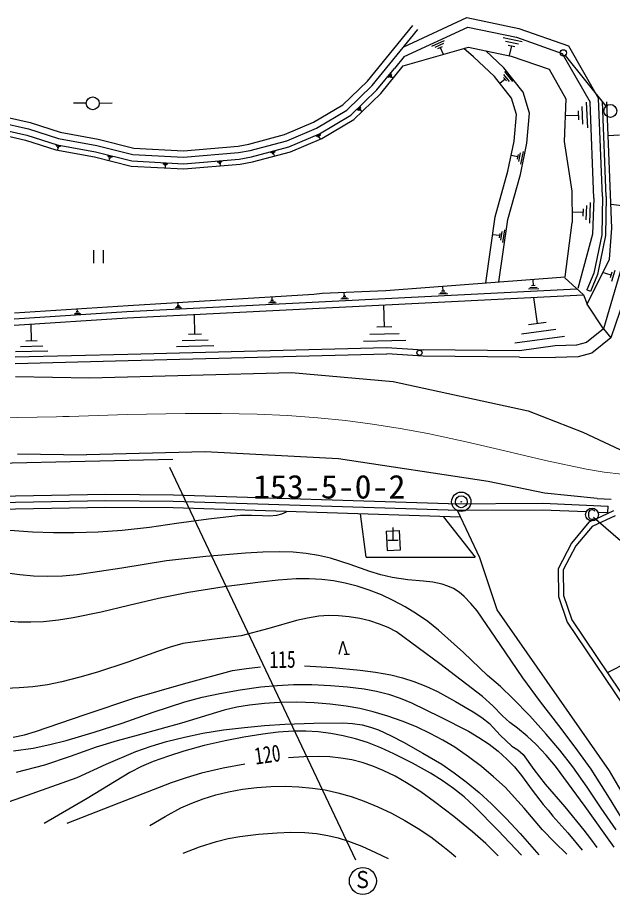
# Model space of a CAD drawing. Units: millimetres, scale not verified. Extents: x 40000 to 680000, y 20000 to 380000.
# Drawn here: x 272467 to 318470, y 248084 to 315907 of the extents above; entities that cross this region are included whole.
import ezdxf
from ezdxf.enums import TextEntityAlignment as Align

# ---------------------------------------------------------------- set-up
doc = ezdxf.new("R2010")
doc.units = ezdxf.units.MM
doc.header["$LTSCALE"] = 1000
doc.linetypes.add('CHAIN', pattern=[18.5, 12, -1.5, 3.5, -1.5])
for name, color, linetype, lineweight in [('M-BGD', 7, 'Continuous', 25), ('M-BMK', 2, 'CHAIN', 13), ('M-BMK-SRVR', 3, 'Continuous', 25), ('M-STR-STRC', 7, 'Continuous', 25)]:
    doc.layers.add(name, color=color, linetype=linetype, lineweight=lineweight)
doc.styles.add('ＭＳ ゴシック', font='')
doc.styles.get('ＭＳ ゴシック').set_extended_font_data('MS Gothic')

# ---------------------------------------------------------------- blocks, each defined once
blk = doc.blocks.new('BUHIN114')
at = {"color": 7, "linetype": 'Continuous', "lineweight": 25}
for p, q in [((-353, -84), (45, 360)), ((58, 224), (-218, -83)), ((-79, -70), (61, 86)), ((-9, 8), (223, -200))]:
    blk.add_line(p, q, dxfattribs=at)
blk = doc.blocks.new('BUHIN220')
at = {"color": 7, "linetype": 'Continuous', "lineweight": 25}
for p, q in [((-624, 81), (85, -624)), ((626, -79), (-83, 626))]:
    blk.add_line(p, q, dxfattribs=at)
blk = doc.blocks.new('BUHIN223')
at = {"color": 7, "linetype": 'Continuous', "lineweight": 25}
blk.add_circle((0, 0), 498, dxfattribs=at)
blk = doc.blocks.new('BUHIN224')
at = {"color": 7, "linetype": 'Continuous', "lineweight": 25}
blk.add_circle((0, 0), 249, dxfattribs=at)
blk = doc.blocks.new('BUHIN228')
at = {"color": 7, "linetype": 'Continuous', "lineweight": 25}
blk.add_line((-422, 282), (-704, -2), dxfattribs=at)
blk.add_lwpolyline([(-138, 567), (355, -353), (-568, 134)], dxfattribs=at)
blk = doc.blocks.new('BUHIN231')
at = {"color": 3, "linetype": 'Continuous', "lineweight": 25}
for radius in [746, 458, 22.5]:
    blk.add_circle((0, 0), radius, dxfattribs=at)

msp = doc.modelspace()

# ---------------------------------------------------------------- linework, layer by layer
at = {"layer": 'M-BGD'}
for p, q in [((302337, 313647), (307209, 315907)), ((307209, 315907), (311232, 315054)), ((299520, 310981), (303032, 315291)), ((299889, 310641), (303419, 314976)), ((302363, 312887), (307292, 315174)), ((307292, 315174), (311043, 314378)), ((311232, 315054), (315070, 313707)), ((304493, 313680), (305486, 314141)), ((310024, 314357), (311484, 314047)), ((311204, 313850), (310195, 314064)), ((311043, 314378), (314591, 313133)), ((302294, 312169), (307348, 313628)), ((305409, 313902), (304723, 313584)), ((304966, 313505), (305315, 313667)), ((305140, 313586), (305381, 313067)), ((307734, 312876), (306968, 313519)), ((307348, 313628), (310637, 312931)), ((310075, 312026), (308687, 313344)), ((310396, 313780), (310909, 313671)), ((310652, 313725), (310491, 312962)), ((315070, 313707), (317390, 309634)), ((302363, 312887), (301619, 311974)), ((309336, 311354), (307734, 312876)), ((310637, 312931), (313564, 311904)), ((314591, 313133), (316743, 309355)), ((317978, 309060), (314828, 312978)), ((300553, 310031), (302294, 312169)), ((311560, 310138), (310075, 312026)), ((300258, 310303), (301619, 311974)), ((301131, 311277), (301383, 311586)), ((301395, 311495), (301222, 311282)), ((301314, 311295), (301402, 311403)), ((301358, 311349), (301519, 311218)), ((310659, 309672), (309336, 311354)), ((310500, 310967), (310075, 311507)), ((310113, 311731), (310728, 310948)), ((313564, 311904), (314862, 309617)), ((297620, 309147), (299520, 310981)), ((297926, 308747), (299889, 310641)), ((310165, 311139), (309756, 310817)), ((310056, 311276), (310273, 311001)), ((298231, 308347), (300258, 310303)), ((298475, 308026), (300553, 310031)), ((312046, 308504), (311560, 310138)), ((277784, 309275), (276784, 309285)), ((278784, 309281), (279784, 309303)), ((311037, 308401), (310659, 309672)), ((314862, 309617), (314748, 306317)), ((316449, 309355), (316529, 307367)), ((317040, 301939), (316743, 309355)), ((317692, 302072), (317390, 309634)), ((317992, 302067), (317699, 309393)), ((318434, 299612), (318042, 309394)), ((295362, 307805), (297620, 309147)), ((295588, 307357), (297926, 308747)), ((298719, 308731), (299005, 309008)), ((299007, 308917), (298810, 308726)), ((298902, 308727), (299003, 308825)), ((298953, 308776), (299097, 308626)), ((315825, 308685), (315853, 307985)), ((316181, 307663), (316126, 309037)), ((271026, 308325), (273446, 307787)), ((295814, 306910), (298231, 308347)), ((295995, 306552), (298475, 308026)), ((310860, 306342), (311037, 308401)), ((311848, 306200), (312046, 308504)), ((315839, 308335), (314800, 308293)), ((270983, 307310), (273184, 306821)), ((271004, 307818), (273315, 307304)), ((273315, 307304), (275642, 306556)), ((273446, 307787), (275764, 307042)), ((293116, 306857), (295362, 307805)), ((293279, 306383), (295588, 307357)), ((270966, 306904), (273079, 306434)), ((273184, 306821), (275519, 306070)), ((275764, 307042), (278707, 306497)), ((290359, 306113), (293116, 306857)), ((293442, 305909), (295814, 306910)), ((295546, 306730), (295913, 306884)), ((295882, 306799), (295628, 306692)), ((295715, 306660), (295844, 306715)), ((295780, 306687), (295861, 306496)), ((319008, 306800), (318125, 306759)), ((273079, 306434), (275421, 305681)), ((275418, 306026), (275809, 305953)), ((275736, 305899), (275466, 305949)), ((275519, 306070), (278494, 305519)), ((275642, 306556), (278601, 306008)), ((278601, 306008), (281383, 305313)), ((278707, 306497), (281458, 305810)), ((285292, 305598), (289520, 305955)), ((289520, 305955), (290359, 306113)), ((290457, 305622), (293279, 306383)), ((290555, 305130), (293442, 305909)), ((293572, 305530), (295995, 306552)), ((310387, 304013), (310860, 306342)), ((311357, 303780), (311848, 306200)), ((314748, 306317), (315338, 302485)), ((275421, 305681), (278409, 305128)), ((275521, 305875), (275659, 305849)), ((275590, 305862), (275552, 305657)), ((278494, 305519), (281308, 304817)), ((279425, 305223), (279811, 305127)), ((281383, 305313), (285300, 305097)), ((281458, 305810), (285292, 305598)), ((285300, 305097), (289562, 305457)), ((289562, 305457), (290457, 305622)), ((290643, 304740), (293572, 305530)), ((292023, 305462), (292407, 305566)), ((292365, 305485), (292099, 305413)), ((292181, 305370), (292317, 305407)), ((292249, 305388), (292303, 305188)), ((311143, 305131), (310633, 305234)), ((311178, 305302), (311108, 304959)), ((311229, 304764), (311366, 305437)), ((311560, 305553), (311362, 304578)), ((278409, 305128), (281248, 304419)), ((279734, 305077), (279468, 305143)), ((279518, 305066), (279654, 305032)), ((279586, 305049), (279536, 304847)), ((281308, 304817), (285307, 304596)), ((283702, 304622), (284100, 304600)), ((284034, 304537), (283760, 304552)), ((285307, 304596), (289605, 304959)), ((285313, 304195), (289676, 304565)), ((287900, 304753), (288297, 304786)), ((288240, 304714), (287966, 304691)), ((288039, 304634), (288179, 304646)), ((288109, 304640), (288127, 304433)), ((289605, 304959), (290555, 305130)), ((289676, 304565), (290643, 304740)), ((281248, 304419), (285313, 304195)), ((283824, 304485), (283964, 304478)), ((283894, 304481), (283882, 304274)), ((309411, 300499), (310387, 304013)), ((310389, 300294), (311357, 303780)), ((315338, 302485), (315349, 300060)), ((317040, 301939), (316920, 299144)), ((317692, 302072), (317644, 299090)), ((317992, 302067), (317943, 299057)), ((316428, 300264), (316476, 301363)), ((316754, 301595), (316686, 300005)), ((319393, 301326), (318359, 301441)), ((308677, 295389), (309411, 300499)), ((316200, 300822), (315369, 300858)), ((316212, 301102), (316188, 300543)), ((309695, 295467), (310389, 300294)), ((314816, 295861), (315349, 300060)), ((309725, 299037), (309210, 299111)), ((309750, 299210), (309700, 298864)), ((309832, 298676), (309930, 299356)), ((310117, 299483), (309976, 298498)), ((316920, 299144), (315782, 294939)), ((318241, 297229), (318434, 299612)), ((321129, 299344), (318336, 291139)), ((317644, 299090), (317018, 296125)), ((317943, 299057), (317306, 296037)), ((319614, 298082), (317765, 291835)), ((316502, 293738), (318241, 297229)), ((300948, 294794), (314816, 295861)), ((314783, 295782), (316219, 294461)), ((317018, 296125), (316500, 294836)), ((317306, 296037), (316778, 294724)), ((318357, 295994), (317709, 296186)), ((318422, 296212), (318292, 295776)), ((318427, 295509), (318681, 296366)), ((305377, 294748), (305358, 295111)), ((312092, 295032), (312641, 295060)), ((312499, 295179), (312220, 295164)), ((312359, 295172), (312338, 295587)), ((281023, 293629), (295390, 294525)), ((295390, 294525), (296017, 294584)), ((296017, 294584), (300948, 294794)), ((300903, 294187), (315703, 294935)), ((300916, 293687), (316219, 294461)), ((305736, 294538), (305040, 294503)), ((305143, 294625), (305623, 294650)), ((305499, 294754), (305254, 294741)), ((312770, 294932), (311975, 294892)), ((316219, 294461), (316502, 293738)), ((316778, 294724), (316500, 294836)), ((280922, 293176), (300903, 294187)), ((280935, 292676), (300916, 293687)), ((284891, 293616), (284878, 293875)), ((300830, 291966), (300786, 293682)), ((312664, 292235), (312388, 294245)), ((317765, 291835), (316502, 293738)), ((272200, 292603), (280922, 293176)), ((272221, 293066), (281023, 293629)), ((277352, 292995), (276856, 292963)), ((276928, 293051), (277271, 293074)), ((277181, 293147), (277006, 293135)), ((277094, 293141), (277076, 293400)), ((285147, 293466), (284651, 293441)), ((284724, 293529), (285067, 293546)), ((284978, 293620), (284803, 293611)), ((272212, 292103), (280935, 292676)), ((286187, 291417), (286148, 292924)), ((313340, 292328), (311988, 292143)), ((273543, 290887), (273509, 292187)), ((301407, 291981), (300253, 291952)), ((311424, 291445), (314081, 291810)), ((317765, 291835), (316466, 290768)), ((317765, 291835), (318336, 291139)), ((285205, 290935), (287198, 290986)), ((286694, 291430), (285679, 291404)), ((299713, 291418), (301981, 291476)), ((314759, 291244), (310914, 290716)), ((318336, 291139), (316883, 289945)), ((272697, 290472), (274415, 290516)), ((273980, 290899), (273105, 290876)), ((281006, 289877), (301000, 290388)), ((287653, 290511), (284768, 290438)), ((302499, 290936), (299216, 290852)), ((301000, 290388), (303832, 290219)), ((314035, 290511), (311283, 290134)), ((315692, 290570), (314035, 290511)), ((316466, 290768), (315692, 290570)), ((272275, 289653), (281006, 289877)), ((274807, 290107), (272320, 290043)), ((281019, 289377), (301013, 289888)), ((303826, 289719), (301013, 289888)), ((311277, 289634), (303826, 289719)), ((311283, 290134), (303832, 290219)), ((311277, 289634), (314067, 289612)), ((315820, 289674), (314067, 289612)), ((316883, 289945), (315820, 289674)), ((272288, 289154), (281019, 289377)), ((278022, 288054), (293641, 288461)), ((293641, 288461), (301516, 287750)), ((272313, 288154), (278022, 288054)), ((301516, 287750), (311942, 285490)), ((311942, 285490), (316170, 283835)), ((316170, 283835), (319864, 282102)), ((272467, 282156), (277795, 282095)), ((286968, 282327), (277795, 282095)), ((297284, 281776), (286968, 282327)), ((284465, 281714), (268627, 281360)), ((308847, 280033), (297284, 281776)), ((313215, 279116), (308847, 280033)), ((279266, 279021), (268422, 278822)), ((284523, 278977), (279266, 279021)), ((305788, 278304), (284523, 278977)), ((317286, 278701), (313215, 279116)), ((279268, 278521), (268426, 278322)), ((284513, 278477), (279268, 278521)), ((305772, 277804), (284513, 278477)), ((305788, 278304), (313081, 278343)), ((313081, 278343), (318139, 278124)), ((317286, 278701), (318370, 278656)), ((318118, 277625), (318139, 278124)), ((279271, 278021), (268430, 277822)), ((284503, 277977), (279271, 278021)), ((306729, 277273), (284503, 277977)), ((299416, 274165), (298987, 277519)), ((305772, 277804), (313071, 277843)), ((308215, 274131), (306510, 277736)), ((313071, 277843), (316446, 277697)), ((318560, 277748), (317187, 277122)), ((317352, 277658), (318118, 277625)), ((305376, 277316), (307855, 274177)), ((316652, 276879), (315293, 275260)), ((316850, 276969), (316652, 276879)), ((318677, 277361), (316900, 276552)), ((300969, 276191), (302001, 276242)), ((300969, 276191), (301043, 274693)), ((301493, 276477), (301493, 275477)), ((302075, 274744), (302001, 276242)), ((316900, 276552), (315627, 275036)), ((301091, 275477), (301896, 275477)), ((301043, 274693), (302075, 274744)), ((315293, 275260), (314263, 273280)), ((315627, 275036), (314665, 273185)), ((299416, 274165), (307855, 274177)), ((309553, 270095), (308215, 274131)), ((314263, 273280), (314291, 271141)), ((314665, 273185), (314690, 271210)), ((314291, 271141), (314970, 269148)), ((314690, 271210), (315332, 269327)), ((318228, 257653), (309553, 270095)), ((315332, 269327), (325543, 254109)), ((314970, 269148), (325198, 253905)), ((319630, 266018), (318100, 265241)), ((321885, 251384), (318228, 257653))]:
    msp.add_line(p, q, dxfattribs=at)
for points in [[(293250, 277663), (292879, 277502), (292480, 277395), (291956, 277350), (291409, 277364), (290552, 277403), (289697, 277382), (287229, 277109), (284753, 276774), (282665, 276477), (280561, 276238), (278706, 276117), (276838, 276055), (275239, 276046), (273631, 276097), (271860, 276242)], [(317110, 277705), (317090, 277752), (317055, 277787), (317007, 277815), (316950, 277830), (316852, 277830), (316775, 277815), (316695, 277760), (316647, 277690), (316627, 277590), (316627, 277345), (316647, 277240), (316685, 277177), (316757, 277125), (316847, 277105), (316942, 277105), (317015, 277112), (317052, 277135), (317087, 277167), (317102, 277202)], [(319620, 253264), (318248, 255531), (316824, 257765), (315596, 259479), (314320, 261157), (312900, 262974), (311528, 264829), (309799, 267417), (307996, 270008), (307516, 270593), (306996, 271132), (306605, 271459), (306174, 271739), (305744, 271941), (305289, 272088), (304577, 272231), (303853, 272315), (302645, 272430), (301439, 272607), (300565, 272801), (299698, 273057), (298196, 273602), (296663, 274093), (295736, 274303), (294797, 274455), (293782, 274554), (292755, 274593), (291428, 274561), (290099, 274470), (287037, 274212), (283993, 273896), (280541, 273321), (277070, 272804), (275935, 272713), (274788, 272681), (273710, 272711), (272634, 272801), (271463, 272962)], [(318753, 253078), (317606, 254752), (316526, 256375), (315397, 257963), (314388, 259240), (313332, 260481), (312069, 261888), (310763, 263253), (309811, 264164), (308819, 265031), (306939, 266800), (305006, 268537), (304181, 269186), (303313, 269793), (302436, 270332), (301519, 270826), (300600, 271254), (299654, 271627), (298737, 271927), (297794, 272171), (296909, 272341), (296008, 272452), (295010, 272502), (294001, 272492), (292622, 272401), (291243, 272250), (288445, 271876), (285678, 271446), (283365, 270967), (281063, 270428), (278924, 269923), (276768, 269476), (275628, 269297), (274475, 269178), (273499, 269136), (272521, 269154), (271574, 269232)], [(318604, 251740), (316364, 254887), (314072, 258003), (313339, 258865), (312562, 259687), (311869, 260337), (311130, 260947), (310531, 261394), (309972, 261887), (309211, 262664), (308409, 263396), (305110, 265920), (301775, 268395), (301137, 268722), (300463, 268998), (299709, 269241), (298927, 269429), (298113, 269563), (297293, 269637), (296532, 269647), (295765, 269598), (294896, 269466), (294039, 269274), (291905, 268647), (289755, 268079), (287499, 267811), (285248, 267484), (284270, 267210), (283295, 266875), (280986, 266055), (278652, 265289), (277277, 264880), (275894, 264532), (274779, 264310), (273638, 264146), (272602, 264055), (271551, 264024)], [(272130, 260254), (272998, 260434), (273866, 260676), (277696, 262012), (281543, 263291), (285309, 264374), (289096, 265401), (290170, 265564), (291253, 265682)], [(294662, 265759), (296811, 265626), (298971, 265432), (300156, 265276), (301340, 265059), (302232, 264838), (303105, 264561), (304031, 264193), (304936, 263769), (306332, 263014), (307711, 262199), (308356, 261774), (308960, 261303), (309799, 260409), (310679, 259560), (311146, 259258), (311576, 258907), (312398, 257747), (313271, 256618), (314792, 254857), (316265, 253058), (316765, 252387), (317259, 251709)], [(272150, 259197), (273669, 259404), (274959, 259671), (276239, 259997), (278398, 260633), (280547, 261329), (282961, 262184), (285402, 262984), (286745, 263334), (288114, 263628), (289691, 263909), (291273, 264130), (292535, 264254), (293811, 264319), (295236, 264316), (296674, 264252), (297975, 264147), (299277, 263981), (300220, 263805), (301156, 263569), (302049, 263263), (302923, 262899), (305141, 261833), (307327, 260716), (308143, 260236), (308925, 259707), (309627, 259157), (310292, 258560), (310885, 257948), (311441, 257289), (312248, 256144), (313105, 255033), (313505, 254604), (313866, 254127), (315016, 252841), (316126, 251514)], [(314941, 251212), (313984, 252125), (313059, 253091), (311646, 254749), (310185, 256371), (309282, 257189), (308331, 257970), (307325, 258741), (306277, 259468), (305347, 260029), (304377, 260542), (303310, 261043), (302208, 261493), (301105, 261883), (299974, 262218), (298932, 262465), (297869, 262655), (296639, 262811), (295401, 262907), (294066, 262950), (292730, 262932), (291560, 262860), (290399, 262728), (289416, 262563), (288445, 262338), (285136, 261344), (281803, 260406), (280161, 259972), (278538, 259481), (276547, 258759), (274541, 258094), (272364, 257519)], [(268493, 254103), (272808, 255599), (277076, 257143), (279331, 258170), (281618, 259144), (282796, 259557), (283993, 259914), (285382, 260259), (286794, 260548), (288392, 260808), (290009, 261009), (291573, 261158), (293143, 261248), (295374, 261337), (297626, 261367), (298373, 261314), (299107, 261200), (299747, 261033), (300372, 260808), (301347, 260361), (302313, 259853), (303815, 259024), (305275, 258149), (306231, 257504), (307163, 256802), (308155, 255976), (309115, 255096), (310240, 253970), (311326, 252797), (312049, 251984), (312773, 251158)], [(311439, 251125), (309640, 253036), (307784, 254921), (307005, 255624), (306190, 256280), (305308, 256896), (304390, 257463), (302996, 258243), (301568, 258973), (300559, 259434), (299526, 259839), (298600, 260129), (297647, 260364), (296681, 260541), (295707, 260657), (294759, 260710), (293800, 260703), (292624, 260627), (291441, 260490), (289977, 260258), (288515, 259965), (286910, 259593), (285315, 259161), (284128, 258792), (282964, 258366), (282049, 257969), (281153, 257513), (277859, 255516), (274537, 253570)], [(309643, 251080), (308667, 252024), (307640, 252933), (306196, 254121), (304717, 255260), (303657, 256012), (302552, 256722), (301662, 257226), (300737, 257681), (299941, 258008), (299125, 258278), (298309, 258484), (297472, 258633), (296617, 258722), (295760, 258750), (294593, 258718), (293415, 258641)], [(290037, 258170), (288358, 257844), (286686, 257458), (285510, 257115), (284351, 256713), (280310, 255133), (276270, 253569)], [(282690, 253406), (283885, 254117), (285105, 254772), (285949, 255153), (286827, 255484), (287794, 255780), (288779, 256018), (289868, 256217), (290968, 256357), (292063, 256437), (293159, 256457), (294214, 256418), (295272, 256317), (296263, 256165), (297242, 255954), (298262, 255661), (299261, 255310), (300323, 254872), (301371, 254374), (302421, 253809), (303449, 253187), (304419, 252531), (305361, 251821), (305864, 251413), (306363, 250999)], [(285272, 251284), (286546, 251760), (287845, 252180), (288744, 252403), (289666, 252568), (291095, 252741), (292536, 252855), (293603, 252890), (294687, 252865), (295576, 252788), (296455, 252651), (297260, 252464), (298047, 252218), (299098, 251810), (300141, 251341), (300631, 251106), (301121, 250869)]]:
    msp.add_lwpolyline(points, dxfattribs=at)
for centre, radius in [((303546, 289981), 200), ((316890, 277467), 498)]:
    msp.add_circle(centre, radius, dxfattribs=at)
at = {"layer": 'M-BMK'}
for points in [[(265512, 284848), (270492, 284926), (275489, 285028), (275978, 285043), (276468, 285059)], [(276468, 285059), (280952, 285206), (285438, 285294), (288217, 285292), (291007, 285229), (293354, 285120), (295698, 284951), (297817, 284739), (299927, 284467), (302058, 284131), (304188, 283734), (307167, 283096), (310143, 282397), (313297, 281659), (316472, 280978), (317833, 280749), (319199, 280580)]]:
    msp.add_lwpolyline(points, dxfattribs=at)
at = {"layer": 'M-STR-STRC'}
for p, q in [((298613, 250741), (284246, 281105)), ((317016, 277271), (330806, 265203))]:
    msp.add_line(p, q, dxfattribs=at)
msp.add_circle((299170, 249128), 1044, dxfattribs=at)

# ---------------------------------------------------------------- block references
at = {"layer": 'M-BGD', "rotation": 134.82899}
for name, p in [('BUHIN224', (314671, 313172)), ('BUHIN223', (278284, 309270)), ('BUHIN223', (318309, 308685)), ('BUHIN220', (278731, 297416)), ('BUHIN114', (297742, 294342)), ('BUHIN114', (292163, 294041)), ('BUHIN228', (297630, 267175))]:
    msp.add_blockref(name, p, dxfattribs=at)
at = {"layer": 'M-BMK-SRVR', "rotation": 134.82899}
msp.add_blockref('BUHIN231', (306778, 278455), dxfattribs=at)

# ---------------------------------------------------------------- texts
at = {"layer": 'M-BGD', "style": 'ＭＳ ゴシック', "width": 0.75}
for s, rotation, p in [('115', 1.096, (291971, 265193)), ('120', 7.996, (290936, 257733))]:
    msp.add_text(s, height=1320, rotation=rotation, dxfattribs=at).set_placement(p, align=Align.BOTTOM_LEFT)
at = {"layer": 'M-BMK-SRVR', "style": 'ＭＳ ゴシック', "width": 1.05}
msp.add_text('153-5-0-2', height=1833, rotation=359.996, dxfattribs=at).set_placement((290678, 278156), align=Align.BOTTOM_LEFT)
at = {"layer": 'M-STR-STRC', "style": 'ＭＳ ゴシック', "width": 0.8}
msp.add_text('Ｓ', height=1320, rotation=359.996, dxfattribs=at).set_placement((298428, 248181), align=Align.BOTTOM_LEFT)

doc.saveas('drawing.dxf')
